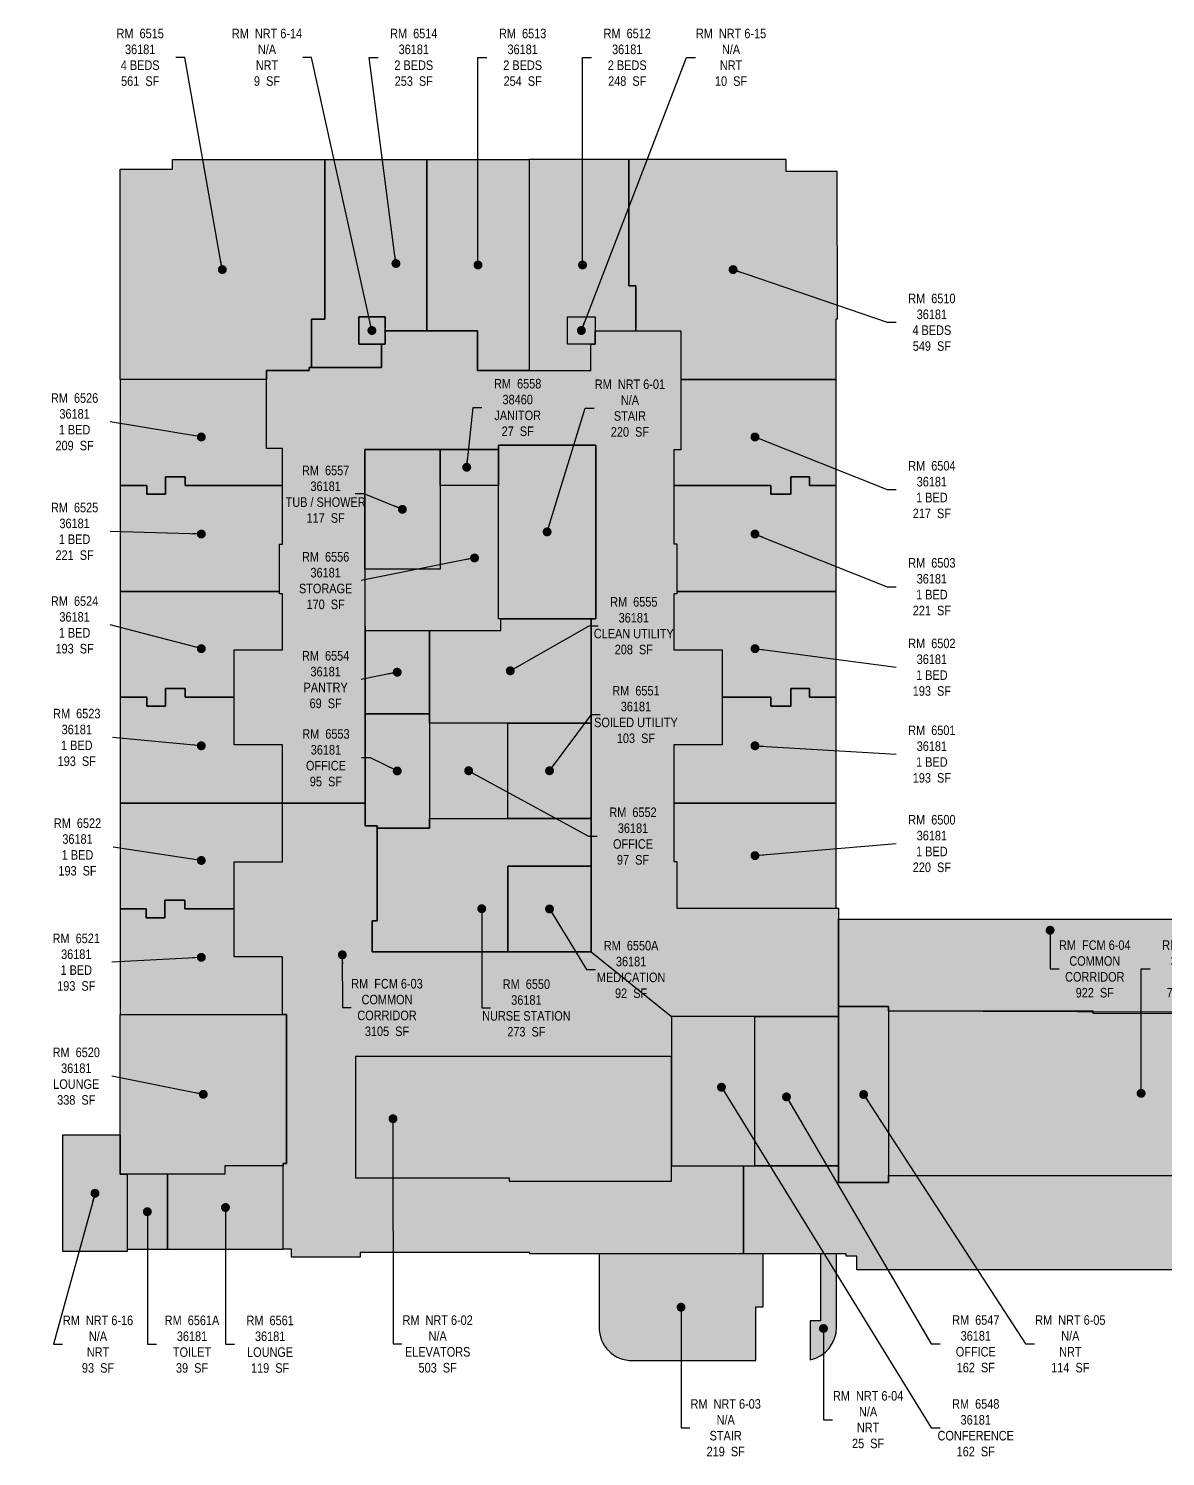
# Model space of a CAD drawing. Header units: inches. Extents: x 2581 to 7839, y 1550 to 4851.
# Drawn here: x 2581 to 4134, y 2707 to 4657 of the extents above; entities that cross this region are included whole.
import ezdxf

# ---------------------------------------------------------------- set-up
doc = ezdxf.new("R2010")
doc.units = ezdxf.units.IN
doc.header["$MEASUREMENT"] = 0
for name, color, linetype in [('0-LABEL', 3, 'Continuous'), ('1-NRT', 200, 'Continuous'), ('1-NRT-PTN', 253, 'Continuous'), ('3-FCM', 190, 'Continuous'), ('3-FCM-PTN', 9, 'Continuous'), ('4-OCC', 6, 'Continuous'), ('4-OCC-PTN', 95, 'Continuous')]:
    doc.layers.add(name, color=color, linetype=linetype)
doc.styles.add('ArialN', font='ARIALN.TTF')
doc.dimstyles.new('AB-195', dxfattribs={"dimscale": 195, "dimtxt": 0.070312, "dimasz": 0.0625, "dimexe": 0.0625, "dimexo": 0.125, "dimgap": 0.25, "dimtad": 0, "dimdec": 4, "dimrnd": 0.0625, "dimzin": 0, "dimdsep": 46, "dimlunit": 4, "dimtxsty": 'ArialN', "dimblk": 'ARCHTICK', "dimcen": 0.0625, "dimclrd": 256, "dimclre": 256, "dimclrt": 256, "dimadec": 0, "dimazin": 0, "dimtfac": 1, "dimtdec": 4, "dimtofl": 0, "dimtmove": 2, "dimatfit": 3, "dimldrblk": 'DOT', "dimfxl": 0, "dimfrac": 2, "dimtolj": 1, "dimtzin": 0, "dimlwd": -1, "dimlwe": -1, "dimarcsym": 0})

# ---------------------------------------------------------------- blocks, each defined once
blk = doc.blocks.new('_ArchTick')
at = {"const_width": 0.15}
blk.add_lwpolyline([(-0.5, -0.5), (0.5, 0.5)], dxfattribs=at)
blk = doc.blocks.new('_Dot')
at = {"lineweight": -2}
blk.add_line((-0.5, 0), (-1, 0), dxfattribs=at)
at = {"const_width": 0.5}
blk.add_lwpolyline([(-0.25, 0, 1), (0.25, 0, 1)], format="xyb", close=True, dxfattribs=at)

msp = doc.modelspace()

# ---------------------------------------------------------------- hatches: boundary and pattern name
at = {"layer": '1-NRT-PTN'}
for points in [[(3031.9, 4263.2), (3067.8, 4263.2), (3067.8, 4226.2), (3031.9, 4226.2)], [(3316.9, 4263.2), (3354.9, 4263.2), (3354.9, 4226.2), (3316.9, 4226.2)], [(3355.8, 4026.5), (3355.8, 3851), (3222.5, 3851), (3222.5, 4088.2), (3355.8, 4088.2)], [(3687.3, 3321.2), (3755.5, 3321.2), (3755.5, 3080.7), (3687.3, 3080.7)], [(3458.8, 3253), (3027.5, 3253), (3027.5, 3087.2), (3237.3, 3087.2), (3237.3, 3082.8), (3458.8, 3082.8)], [(2627.8, 3145.7), (2705.8, 3145.7), (2705.8, 3092.1), (2715.5, 3092.1), (2715.5, 2986.5), (2627.8, 2986.5)]]:
    msp.add_hatch(color=256, dxfattribs=at).paths.add_polyline_path(points)
h = msp.add_hatch(color=256, dxfattribs=at)
edge = h.paths.add_edge_path()
edge.add_line((3405.5, 2837.5), (3574, 2837.5))
edge.add_line((3574, 2837.5), (3574, 2911))
edge.add_line((3574, 2911), (3584, 2911))
edge.add_line((3584, 2911), (3584, 2983.2))
edge.add_line((3584, 2983.2), (3360, 2983.2))
edge.add_line((3360, 2983.2), (3360, 2976.7))
edge.add_line((3360, 2976.7), (3360, 2913))
edge.add_line((3360, 2913), (3360, 2883))
edge.add_arc((3405.5, 2883), 45.5, 179.9999, 270)
h = msp.add_hatch(color=256, dxfattribs=at)
edge = h.paths.add_edge_path()
edge.add_line((3684.5, 2883), (3684.5, 2983.2))
edge.add_line((3684.5, 2983.2), (3662.5, 2983.2))
edge.add_line((3662.5, 2983.2), (3662.5, 2892))
edge.add_line((3662.5, 2892), (3648.5, 2892))
edge.add_line((3648.5, 2892), (3648.5, 2838.5))
edge.add_arc((3639, 2883), 45.5, 282.0515, 360)
at = {"layer": '3-FCM-PTN'}
for points in [[(2927.8, 4083.4), (2906, 4083.4), (2906, 4190.2), (2964, 4190.2), (2964, 4194.2), (3062.9, 4194.2), (3062.9, 4226.2), (3067.8, 4226.2), (3067.8, 4244.2), (3193.8, 4244.2), (3193.8, 4190.2), (3348.9, 4190.2), (3348.9, 4226.2), (3354.9, 4226.2), (3354.9, 4244.2), (3471.8, 4244.2), (3471.8, 4081.7), (3462, 4081.7), (3462, 3953.4), (3466.3, 3953.4), (3466.3, 3885.1), (3462, 3885.1), (3462, 3808.7), (3528, 3808.7), (3528, 3678.7), (3462, 3678.7), (3462, 3519.5), (3466.3, 3519.5), (3466.3, 3455.5), (3687, 3455.5), (3687, 3307.5), (3458.8, 3307.5), (3458.8, 3253), (3027.5, 3253), (3027.5, 3087.2), (3237.3, 3087.2), (3237.3, 3082.8), (3458.8, 3082.8), (3458.8, 3103.5), (3557.2, 3103.5), (3557.2, 2983.2), (3265.3, 2983.2), (3265.3, 2985.3), (3033.8, 2985.3), (3033.8, 2979), (2939.8, 2979), (2939.8, 2989.7), (2928.8, 2989.7), (2928.8, 3106.7), (2933.3, 3106.7), (2933.3, 3310.2), (2927.8, 3310.2), (2927.8, 3389.3), (2861.8, 3389.3), (2861.8, 3519), (2927.8, 3519), (2927.8, 3599.1), (3040.5, 3599.1), (3040.5, 3568.2), (3056.8, 3568.2), (3056.8, 3438.2), (3050.3, 3438.2), (3050.3, 3396), (3349.3, 3396), (3349.3, 3578), (3349.3, 3851), (3355.8, 3851), (3355.8, 4088.2), (3222.5, 4088.2), (3222.5, 4082.2), (3040, 4082.2), (3040.5, 3599.1), (2927.8, 3599.1), (2927.8, 3678.7), (2861.8, 3678.7), (2861.8, 3808.7), (2927.8, 3808.7), (2927.8, 3885.1), (2923.5, 3885.1), (2923.5, 3952.9), (2927.8, 3952.9)], [(4737, 3314.7), (4659, 3314.7), (4659, 3311.5), (3755.5, 3314.7), (3755.5, 3321.2), (3687.3, 3321.2), (3687, 3440.5), (4601.5, 3440.5), (4601.5, 3438.2), (4737, 3438.2)], [(4737, 3087.2), (4737, 2963.7), (4605.5, 2963.7), (4605.5, 2961.5), (4601.5, 2961.5), (3712, 2961.5), (3712, 2980), (3697.5, 2980), (3697.5, 2983.2), (3557.2, 2983.2), (3557.2, 3103.5), (3687.3, 3103.5), (3687.3, 3080.7), (3755.5, 3080.7), (3755.5, 3090.5), (4659, 3090.5), (4659, 3087.2)]]:
    msp.add_hatch(color=256, dxfattribs=at).paths.add_polyline_path(points)
at = {"layer": '4-OCC-PTN'}
for color, points in [(30, [(2985.3, 4478.2), (2985.3, 4260.2), (2967.3, 4260.2), (2967.3, 4194.2), (2964, 4194.2), (2964, 4190.2), (2906, 4190.2), (2906, 4177.6), (2827.6, 4177.6), (2705.8, 4177.6), (2705.8, 4257.2), (2705.8, 4465.2), (2777.3, 4465.2), (2777.3, 4478.2)]), (30, [(3124.8, 4478.2), (3124.8, 4244.2), (3067.8, 4244.2), (3067.8, 4263.2), (3031.9, 4263.2), (3031.9, 4226.2), (3062.9, 4226.2), (3062.9, 4194.2), (2967.3, 4194.2), (2967.3, 4260.2), (2985.3, 4260.2), (2985.3, 4478.2)]), (30, [(3264.6, 4478.2), (3264.6, 4257.2), (3264.6, 4190.2), (3193.8, 4190.2), (3193.8, 4244.2), (3124.8, 4244.2), (3124.8, 4478.2)]), (30, [(3410.5, 4305.7), (3400.5, 4305.7), (3400.5, 4478.2), (3264.6, 4478.2), (3264.6, 4190.2), (3348.9, 4190.2), (3348.9, 4226.2), (3316.9, 4226.2), (3316.9, 4263.2), (3354.9, 4263.2), (3354.9, 4244.2), (3410.5, 4244.2)]), (30, [(3400.5, 4305.7), (3410.5, 4305.7), (3410.5, 4244.2), (3471.8, 4244.2), (3471.8, 4177.6), (3684, 4177.6), (3684, 4260.5), (3685.6, 4260.5), (3685.4, 4462), (3615.8, 4462), (3615.8, 4478.2), (3400.5, 4478.2)]), (30, [(2906, 4177.6), (2705.8, 4177.6), (2705.8, 4033), (2742.3, 4033), (2742.3, 4021), (2767.7, 4021), (2767.7, 4045), (2794.9, 4045), (2794.9, 4033), (2927.8, 4033), (2927.8, 4083.4), (2906, 4083.4)]), (30, [(3462, 4033), (3594.8, 4033), (3594.8, 4021), (3622.1, 4021), (3622.1, 4045), (3647.4, 4045), (3647.4, 4033), (3684, 4033), (3684, 4177.6), (3471.8, 4177.6), (3471.8, 4081.7), (3462, 4081.7)]), (30, [(3142.9, 3918.6), (3040, 3918.6), (3040, 4082.2), (3142.9, 4082.2)]), (201, [(3142.9, 4033.2), (3142.9, 4082.2), (3222.5, 4082.2), (3222.5, 4033.2)]), (30, [(2927.8, 4033), (2794.9, 4033), (2794.9, 4045), (2767.7, 4045), (2767.7, 4021), (2742.3, 4021), (2742.3, 4033), (2705.8, 4033), (2705.8, 3888.4), (2923.5, 3888.4), (2923.5, 3952.9), (2927.8, 3952.9)]), (30, [(3471.1, 3888.4), (3684, 3888.4), (3684, 4033), (3647.4, 4033), (3647.4, 4045), (3622.1, 4045), (3622.1, 4021), (3594.8, 4021), (3594.8, 4033), (3462, 4033), (3462, 3953.4), (3466.3, 3953.4), (3466.3, 3888.4)]), (30, [(3040, 3918.6), (3040, 3834.7), (3225.8, 3834.7), (3225.8, 3851), (3222.5, 3851), (3222.5, 4033.2), (3142.9, 4033.2), (3142.9, 3918.6)]), (30, [(2923.5, 3885.1), (2923.5, 3888.4), (2705.8, 3888.4), (2705.8, 3743.7), (2742.3, 3743.7), (2742.3, 3731.7), (2767.7, 3731.7), (2767.7, 3755.7), (2794.9, 3755.7), (2794.9, 3743.7), (2861.8, 3743.7), (2861.8, 3808.7), (2927.8, 3808.7), (2927.8, 3885.1)]), (30, [(3462, 3808.7), (3528, 3808.7), (3528, 3743.7), (3594.8, 3743.7), (3594.8, 3731.7), (3622.1, 3731.7), (3622.1, 3755.7), (3647.4, 3755.7), (3647.4, 3743.7), (3684, 3743.7), (3684, 3888.4), (3466.3, 3888.4), (3466.3, 3885.1), (3462, 3885.1)]), (30, [(3128.3, 3708.5), (3128.3, 3834.7), (3225.8, 3834.7), (3225.8, 3851), (3349.3, 3851), (3349.3, 3708.5)]), (30, [(3125, 3721), (3040.5, 3721), (3040.5, 3834.7), (3128.3, 3834.7), (3128.3, 3721)]), (30, [(2861.8, 3743.7), (2794.9, 3743.7), (2794.9, 3755.7), (2767.7, 3755.7), (2767.7, 3731.7), (2742.3, 3731.7), (2742.3, 3743.7), (2705.8, 3743.7), (2705.8, 3599.1), (2927.8, 3599.1), (2927.8, 3678.7), (2861.8, 3678.7)]), (30, [(3471.1, 3599.1), (3684, 3599.1), (3684, 3743.7), (3647.4, 3743.7), (3647.4, 3755.7), (3622.1, 3755.7), (3622.1, 3731.7), (3594.8, 3731.7), (3594.8, 3743.7), (3528, 3743.7), (3528, 3678.7), (3462, 3678.7), (3462, 3599.1)]), (30, [(3128.3, 3565), (3056.8, 3565), (3056.8, 3568.2), (3040.5, 3568.2), (3040.5, 3721), (3128.3, 3721)]), (30, [(3128.3, 3578), (3235.5, 3578), (3235.5, 3708.5), (3128.3, 3708.5)]), (30, [(3235.5, 3708.5), (3349.3, 3708.5), (3349.3, 3578), (3235.5, 3578)]), (30, [(2927.8, 3599.1), (2705.8, 3599.1), (2705.8, 3454.5), (2741.5, 3454.5), (2741.5, 3442.5), (2766.9, 3442.5), (2766.9, 3466.5), (2794.1, 3466.5), (2794.1, 3454.5), (2861.8, 3454.5), (2861.8, 3519), (2927.8, 3519)]), (30, [(3462, 3599.1), (3462, 3519.5), (3466.3, 3519.5), (3466.3, 3455.5), (3648.3, 3455.5), (3666.3, 3455.5), (3684, 3455.5), (3684, 3599.1)]), (30, [(3050.3, 3438.2), (3056.8, 3438.2), (3056.8, 3565), (3128.3, 3565), (3128.3, 3578), (3248.5, 3578), (3251.8, 3578), (3272.1, 3578), (3349.3, 3578), (3349.3, 3561.7), (3349.3, 3513), (3235.5, 3513), (3235.5, 3509.7), (3235.5, 3396), (3232.3, 3396), (3050.3, 3396)]), (30, [(3235.5, 3396), (3235.5, 3513), (3349.3, 3513), (3349.3, 3396)]), (30, [(2861.8, 3454.5), (2794.1, 3454.5), (2794.1, 3466.5), (2766.9, 3466.5), (2766.9, 3442.5), (2741.5, 3442.5), (2741.5, 3454.5), (2705.8, 3454.5), (2705.8, 3310.2), (2927.8, 3310.2), (2927.8, 3389.3), (2861.8, 3389.3)]), (30, [(2848.8, 3103.5), (2848.8, 3092.1), (2705.8, 3092.1), (2705.8, 3310.2), (2933.3, 3310.2), (2933.3, 3106.7), (2928.8, 3106.7), (2928.8, 3103.5)]), (30, [(3458.8, 3103.5), (3573, 3103.5), (3573, 3307.5), (3458.8, 3307.5)]), (30, [(3573, 3307.5), (3687.3, 3307.5), (3687.3, 3103.5), (3573, 3103.5)]), (246, [(3755.5, 3314.7), (3755.5, 3090.5), (4243, 3090.5), (4243, 3311.5), (4035, 3311.5), (4035, 3314.7)]), (30, [(2848.8, 3103.5), (2848.8, 3092.1), (2770.8, 3092.1), (2770.8, 2989.7), (2928.8, 2989.7), (2928.8, 3103.5)]), (30, [(2715.5, 2989.7), (2770.8, 2989.7), (2770.8, 3092.1), (2715.5, 3092.1)])]:
    msp.add_hatch(color=color, dxfattribs=at).paths.add_polyline_path(points)

# ---------------------------------------------------------------- linework, layer by layer
at = {"layer": '1-NRT'}
for points in [[(3031.9, 4263.2), (3067.8, 4263.2), (3067.8, 4226.2), (3031.9, 4226.2)], [(3316.9, 4263.2), (3354.9, 4263.2), (3354.9, 4226.2), (3316.9, 4226.2)], [(3687.3, 3321.2), (3755.5, 3321.2), (3755.5, 3080.7), (3687.3, 3080.7)], [(3458.8, 3253), (3027.5, 3253), (3027.5, 3087.2), (3237.3, 3087.2), (3237.3, 3082.8), (3458.8, 3082.8)], [(2627.8, 3145.7), (2705.8, 3145.7), (2705.8, 3092.1), (2715.5, 3092.1), (2715.5, 2986.5), (2627.8, 2986.5)]]:
    msp.add_lwpolyline(points, close=True, dxfattribs=at)
msp.add_lwpolyline([(3355.8, 4026.5), (3355.8, 3851), (3222.5, 3851), (3222.5, 4088.2), (3355.8, 4088.2), (3355.8, 4026.5)], dxfattribs=at)
for points in [[(3405.5, 2837.5), (3574, 2837.5), (3574, 2911), (3584, 2911), (3584, 2983.2), (3360, 2983.2), (3360, 2976.7), (3360, 2976.7), (3360, 2913), (3360, 2913), (3360, 2883, 0.414214)], [(3684.5, 2883), (3684.5, 2983.2), (3662.5, 2983.2), (3662.5, 2892), (3648.5, 2892), (3648.5, 2838.5, 0.353866)]]:
    msp.add_lwpolyline(points, format="xyb", close=True, dxfattribs=at)
at = {"layer": '3-FCM'}
for points in [[(2927.8, 4083.4), (2906, 4083.4), (2906, 4190.2), (2964, 4190.2), (2964, 4194.2), (3062.9, 4194.2), (3062.9, 4226.2), (3067.8, 4226.2), (3067.8, 4244.2), (3193.8, 4244.2), (3193.8, 4190.2), (3348.9, 4190.2), (3348.9, 4226.2), (3354.9, 4226.2), (3354.9, 4244.2), (3471.8, 4244.2), (3471.8, 4081.7), (3462, 4081.7), (3462, 3953.4), (3466.3, 3953.4), (3466.3, 3885.1), (3462, 3885.1), (3462, 3808.7), (3528, 3808.7), (3528, 3678.7), (3462, 3678.7), (3462, 3519.5), (3466.3, 3519.5), (3466.3, 3455.5), (3687, 3455.5), (3687, 3307.5), (3458.8, 3307.5), (3458.8, 3253), (3027.5, 3253), (3027.5, 3087.2), (3237.3, 3087.2), (3237.3, 3082.8), (3458.8, 3082.8), (3458.8, 3103.5), (3557.2, 3103.5), (3557.2, 2983.2), (3265.3, 2983.2), (3265.3, 2985.3), (3033.8, 2985.3), (3033.8, 2979), (2939.8, 2979), (2939.8, 2989.7), (2928.8, 2989.7), (2928.8, 3106.7), (2933.3, 3106.7), (2933.3, 3310.2), (2927.8, 3310.2), (2927.8, 3389.3), (2861.8, 3389.3), (2861.8, 3519), (2927.8, 3519), (2927.8, 3599.1), (3040.5, 3599.1), (3040.5, 3568.2), (3056.8, 3568.2), (3056.8, 3438.2), (3050.3, 3438.2), (3050.3, 3396), (3349.3, 3396), (3349.3, 3578), (3349.3, 3851), (3355.8, 3851), (3355.8, 4088.2), (3222.5, 4088.2), (3222.5, 4082.2), (3040, 4082.2), (3040.5, 3599.1), (2927.8, 3599.1), (2927.8, 3678.7), (2861.8, 3678.7), (2861.8, 3808.7), (2927.8, 3808.7), (2927.8, 3885.1), (2923.5, 3885.1), (2923.5, 3952.9), (2927.8, 3952.9), (2927.8, 4083.4)], [(4737, 3314.7), (4659, 3314.7), (4659, 3311.5), (3755.5, 3314.7), (3755.5, 3321.2), (3687.3, 3321.2), (3687, 3440.5), (4601.5, 3440.5), (4601.5, 3438.2), (4737, 3438.2)], [(4737, 3087.2), (4737, 2963.7), (4605.5, 2963.7), (4605.5, 2961.5), (4601.5, 2961.5), (3712, 2961.5), (3712, 2980), (3697.5, 2980), (3697.5, 2983.2), (3557.2, 2983.2), (3557.2, 3103.5), (3687.3, 3103.5), (3687.3, 3080.7), (3755.5, 3080.7), (3755.5, 3090.5), (4659, 3090.5), (4659, 3087.2)]]:
    msp.add_lwpolyline(points, close=True, dxfattribs=at)
at = {"layer": '3-FCM-PTN'}
msp.add_line((3349.3, 3396), (3458.8, 3307.5), dxfattribs=at)
at = {"layer": '4-OCC'}
for points in [[(2985.3, 4478.2), (2985.3, 4260.2), (2967.3, 4260.2), (2967.3, 4194.2), (2964, 4194.2), (2964, 4190.2), (2906, 4190.2), (2906, 4177.6), (2827.6, 4177.6), (2705.8, 4177.6), (2705.8, 4257.2), (2705.8, 4465.2), (2777.3, 4465.2), (2777.3, 4478.2), (2985.3, 4478.2)], [(3050.3, 3438.2), (3056.8, 3438.2), (3056.8, 3565), (3128.3, 3565), (3128.3, 3578), (3248.5, 3578), (3251.8, 3578), (3272.1, 3578), (3349.3, 3578), (3349.3, 3561.7), (3349.3, 3513), (3235.5, 3513), (3235.5, 3509.7), (3235.5, 3396), (3232.3, 3396), (3050.3, 3396), (3050.3, 3438.2)], [(2861.8, 3454.5), (2794.1, 3454.5), (2794.1, 3466.5), (2766.9, 3466.5), (2766.9, 3466.5), (2766.9, 3442.5), (2766.9, 3442.5), (2766.9, 3442.5), (2766.9, 3442.5), (2741.5, 3442.5), (2741.5, 3454.5), (2705.8, 3454.5), (2705.8, 3310.2), (2705.8, 3310.2), (2705.8, 3310.2), (2927.8, 3310.2), (2927.8, 3389.3), (2861.8, 3389.3), (2861.8, 3454.5)]]:
    msp.add_lwpolyline(points, dxfattribs=at)
for points in [[(3124.8, 4478.2), (3124.8, 4244.2), (3067.8, 4244.2), (3067.8, 4244.2), (3067.8, 4263.2), (3031.9, 4263.2), (3031.9, 4226.2), (3062.9, 4226.2), (3062.9, 4194.2), (2967.3, 4194.2), (2967.3, 4260.2), (2985.3, 4260.2), (2985.3, 4478.2), (2985.3, 4478.2), (2985.3, 4478.2), (2985.3, 4478.2), (2985.3, 4478.2)], [(3264.6, 4478.2), (3264.6, 4257.2), (3264.6, 4257.2), (3264.6, 4190.2), (3193.8, 4190.2), (3193.8, 4244.2), (3124.8, 4244.2), (3124.8, 4478.2)], [(3410.5, 4305.7), (3400.5, 4305.7), (3400.5, 4305.7), (3400.5, 4305.7), (3400.5, 4305.7), (3400.5, 4478.2), (3264.6, 4478.2), (3264.6, 4190.2), (3348.9, 4190.2), (3348.9, 4226.2), (3316.9, 4226.2), (3316.9, 4263.2), (3354.9, 4263.2), (3354.9, 4244.2), (3354.9, 4244.2), (3354.9, 4244.2), (3410.5, 4244.2)], [(3400.5, 4305.7), (3410.5, 4305.7), (3410.5, 4244.2), (3471.8, 4244.2), (3471.8, 4177.6), (3471.8, 4177.6), (3684, 4177.6), (3684, 4260.5), (3685.6, 4260.5), (3685.4, 4462), (3615.8, 4462), (3615.8, 4478.2), (3400.5, 4478.2)], [(2906, 4177.6), (2705.8, 4177.6), (2705.8, 4033), (2742.3, 4033), (2742.3, 4021), (2767.7, 4021), (2767.7, 4045), (2794.9, 4045), (2794.9, 4033), (2927.8, 4033), (2927.8, 4083.4), (2906, 4083.4), (2906, 4177.6)], [(3462, 4033), (3594.8, 4033), (3594.8, 4033), (3594.8, 4021), (3622.1, 4021), (3622.1, 4045), (3647.4, 4045), (3647.4, 4033), (3684, 4033), (3684, 4177.6), (3471.8, 4177.6), (3471.8, 4081.7), (3462, 4081.7)], [(3142.9, 3918.6), (3040, 3918.6), (3040, 4082.2), (3142.9, 4082.2)], [(3142.9, 4033.2), (3142.9, 4082.2), (3222.5, 4082.2), (3222.5, 4033.2), (3142.9, 4033.2)], [(2927.8, 4033), (2794.9, 4033), (2794.9, 4033), (2794.9, 4045), (2767.7, 4045), (2767.7, 4021), (2742.3, 4021), (2742.3, 4033), (2705.8, 4033), (2705.8, 3888.4), (2923.5, 3888.4), (2923.5, 3952.9), (2927.8, 3952.9)], [(3471.1, 3888.4), (3684, 3888.4), (3684, 4033), (3647.4, 4033), (3647.4, 4045), (3622.1, 4045), (3622.1, 4021), (3594.8, 4021), (3594.8, 4033), (3462, 4033), (3462, 3953.4), (3466.3, 3953.4), (3466.3, 3888.4)], [(3040, 3918.6), (3040, 3834.7), (3225.8, 3834.7), (3225.8, 3851), (3222.5, 3851), (3222.5, 4033.2), (3142.9, 4033.2), (3142.9, 3918.6)], [(2923.5, 3885.1), (2923.5, 3888.4), (2705.8, 3888.4), (2705.8, 3743.7), (2742.3, 3743.7), (2742.3, 3731.7), (2767.7, 3731.7), (2767.7, 3755.7), (2794.9, 3755.7), (2794.9, 3743.7), (2861.8, 3743.7), (2861.8, 3808.7), (2927.8, 3808.7), (2927.8, 3885.1)], [(3462, 3808.7), (3528, 3808.7), (3528, 3743.7), (3594.8, 3743.7), (3594.8, 3731.7), (3622.1, 3731.7), (3622.1, 3755.7), (3647.4, 3755.7), (3647.4, 3743.7), (3684, 3743.7), (3684, 3888.4), (3466.3, 3888.4), (3466.3, 3885.1), (3462, 3885.1)], [(3128.3, 3708.5), (3128.3, 3834.7), (3128.3, 3834.7), (3128.3, 3834.7), (3225.8, 3834.7), (3225.8, 3851), (3349.3, 3851), (3349.3, 3708.5)], [(3125, 3721), (3040.5, 3721), (3040.5, 3834.7), (3128.3, 3834.7), (3128.3, 3721)], [(2861.8, 3743.7), (2794.9, 3743.7), (2794.9, 3743.7), (2794.9, 3755.7), (2767.7, 3755.7), (2767.7, 3731.7), (2742.3, 3731.7), (2742.3, 3743.7), (2705.8, 3743.7), (2705.8, 3599.1), (2927.8, 3599.1), (2927.8, 3678.7), (2861.8, 3678.7)], [(3471.1, 3599.1), (3684, 3599.1), (3684, 3743.7), (3647.4, 3743.7), (3647.4, 3755.7), (3622.1, 3755.7), (3622.1, 3731.7), (3594.8, 3731.7), (3594.8, 3743.7), (3528, 3743.7), (3528, 3678.7), (3462, 3678.7), (3462, 3599.1)], [(3128.3, 3565), (3056.8, 3565), (3056.8, 3568.2), (3040.5, 3568.2), (3040.5, 3568.2), (3040.5, 3721), (3128.3, 3721)], [(3128.3, 3578), (3235.5, 3578), (3235.5, 3708.5), (3235.5, 3708.5), (3235.5, 3708.5), (3128.3, 3708.5), (3128.3, 3708.5), (3128.3, 3708.5), (3128.3, 3578), (3128.3, 3578), (3128.3, 3578)], [(3235.5, 3708.5), (3349.3, 3708.5), (3349.3, 3578), (3235.5, 3578), (3235.5, 3578), (3235.5, 3578), (3235.5, 3708.5)], [(2927.8, 3599.1), (2705.8, 3599.1), (2705.8, 3454.5), (2741.5, 3454.5), (2741.5, 3442.5), (2766.9, 3442.5), (2766.9, 3466.5), (2794.1, 3466.5), (2794.1, 3454.5), (2794.1, 3454.5), (2794.1, 3454.5), (2861.8, 3454.5), (2861.8, 3519), (2927.8, 3519), (2927.8, 3599.1)], [(3462, 3599.1), (3462, 3519.5), (3466.3, 3519.5), (3466.3, 3455.5), (3648.3, 3455.5), (3648.3, 3455.5), (3648.3, 3455.5), (3648.3, 3455.5), (3648.3, 3455.5), (3666.3, 3455.5), (3684, 3455.5), (3684, 3599.1)], [(3235.5, 3396), (3235.5, 3396), (3235.5, 3396), (3235.5, 3513), (3349.3, 3513), (3349.3, 3396)], [(2848.8, 3103.5), (2848.8, 3092.1), (2705.8, 3092.1), (2705.8, 3310.2), (2933.3, 3310.2), (2933.3, 3106.7), (2928.8, 3106.7), (2928.8, 3103.5)], [(3458.8, 3103.5), (3573, 3103.5), (3573, 3307.5), (3458.8, 3307.5), (3458.8, 3307.5), (3458.8, 3307.5), (3458.8, 3103.5)], [(3573, 3307.5), (3687.3, 3307.5), (3687.3, 3103.5), (3573, 3103.5)], [(3755.5, 3314.7), (3755.5, 3090.5), (4243, 3090.5), (4243, 3311.5), (4035, 3311.5), (4035, 3314.7)], [(2848.8, 3103.5), (2848.8, 3092.1), (2770.8, 3092.1), (2770.8, 2989.7), (2928.8, 2989.7), (2928.8, 3103.5)], [(2715.5, 2989.7), (2770.8, 2989.7), (2770.8, 3092.1), (2715.5, 3092.1)]]:
    msp.add_lwpolyline(points, close=True, dxfattribs=at)

# ---------------------------------------------------------------- texts
at = {"layer": '0-LABEL', "char_height": 13, "attachment_point": 5, "style": 'ArialN'}
for s, insert in [('RM  6515\\P36181\\P4 BEDS\\P561  SF', (2733.3, 4617.9)), ('RM  NRT 6-14\\PN/A\\PNRT\\P9  SF', (2906.5, 4617.9)), ('RM  6514\\P36181\\P2 BEDS\\P253  SF', (3107, 4617.9)), ('RM  6513\\P36181\\P2 BEDS\\P254  SF', (3255.7, 4617.9)), ('RM  6512\\P36181\\P2 BEDS\\P248  SF', (3398.5, 4617.9)), ('RM  NRT 6-15\\PN/A\\PNRT\\P10  SF', (3540.3, 4617.9)), ('RM  6510\\P36181\\P4 BEDS\\P549  SF', (3814.6, 4255.9)), ('RM  6558\\P38460\\PJANITOR\\P27  SF', (3248.9, 4139.5)), ('RM  NRT 6-01\\PN/A\\PSTAIR\\P220  SF', (3402.2, 4138.7)), ('RM  6526\\P36181\\P1 BED\\P209  SF', (2643.7, 4119.9)), ('RM  6557\\P36181\\PTUB / SHOWER\\P117  SF', (2986.6, 4021)), ('RM  6504\\P36181\\P1 BED\\P217  SF', (3814.6, 4027.3)), ('RM  6525\\P36181\\P1 BED\\P221  SF', (2643.7, 3970.3)), ('RM  6556\\P36181\\PSTORAGE\\P170  SF', (2986.6, 3903)), ('RM  6503\\P36181\\P1 BED\\P221  SF', (3814.6, 3894.7)), ('RM  6524\\P36181\\P1 BED\\P193  SF', (2643.7, 3842.5)), ('RM  6555\\P36181\\PCLEAN UTILITY\\P208  SF', (3407.5, 3841.4)), ('RM  6502\\P36181\\P1 BED\\P193  SF', (3814.6, 3784.7)), ('RM  6554\\P36181\\PPANTRY\\P69  SF', (2986.6, 3767.8)), ('RM  6551\\P36181\\PSOILED UTILITY\\P103  SF', (3410.4, 3720.1)), ('RM  6523\\P36181\\P1 BED\\P193  SF', (2646.7, 3688.8)), ('RM  6553\\P36181\\POFFICE\\P95  SF', (2987, 3661)), ('RM  6501\\P36181\\P1 BED\\P193  SF', (3814.6, 3666)), ('RM  6552\\P36181\\POFFICE\\P97  SF', (3406.4, 3554)), ('RM  6522\\P36181\\P1 BED\\P193  SF', (2647.7, 3539.1)), ('RM  6500\\P36181\\P1 BED\\P220  SF', (3814.6, 3543.8)), ('RM  6521\\P36181\\P1 BED\\P193  SF', (2646, 3381.7)), ('RM  6550A\\P36181\\PMEDICATION\\P92  SF', (3403.8, 3371.8)), ('RM  FCM 6-04\\PCOMMON\\PCORRIDOR\\P922  SF', (4037.1, 3372.5)), ('RM  6040\\P37777\\PGYM\\P754  SF', (4161.4, 3372.5)), ('RM  FCM 6-03\\PCOMMON\\PCORRIDOR\\P3105  SF', (3070.4, 3319.8)), ('RM  6550\\P36181\\PNURSE STATION\\P273  SF', (3260.8, 3319.2)), ('RM  6520\\P36181\\PLOUNGE\\P338  SF', (2646, 3226)), ('RM  NRT 6-16\\PN/A\\PNRT\\P93  SF', (2675.7, 2859.9)), ('RM  6561A\\P36181\\PTOILET\\P39  SF', (2804.1, 2859.9)), ('RM  6561\\P36181\\PLOUNGE\\P119  SF', (2910.8, 2859.8)), ('RM  NRT 6-02\\PN/A\\PELEVATORS\\P503  SF', (3139.6, 2860.2)), ('RM  6547\\P36181\\POFFICE\\P162  SF', (3874.6, 2860.4)), ('RM  NRT 6-05\\PN/A\\PNRT\\P114  SF', (4003.7, 2860.3)), ('RM  NRT 6-04\\PN/A\\PNRT\\P25  SF', (3727.5, 2756.8)), ('RM  NRT 6-03\\PN/A\\PSTAIR\\P219  SF', (3533, 2745.7)), ('RM  6548\\P36181\\PCONFERENCE\\P162  SF', (3874.5, 2745.7))]:
    msp.add_mtext(s, dxfattribs=dict(at, insert=insert))

# ---------------------------------------------------------------- leaders
at = {"layer": '0-LABEL', "annotation_type": 0, "has_hookline": 1}
for points, hookline_direction, text_width in [([(2845.5, 4327.9), (2794.3, 4617.9), (2782.1, 4617.9)], 1, 62.8), ([(3049.8, 4244.7), (2967.4, 4617.9), (2955.3, 4617.9)], 1, 94.1), ([(3082.6, 4336.2), (3046.1, 4617.9), (3058.3, 4617.9)], 0, 62.7), ([(3194.7, 4334.2), (3194.7, 4617.9), (3206.9, 4617.9)], 0, 62.7), ([(3335.9, 4244.7), (3479.4, 4617.9), (3491.6, 4617.9)], 0, 94.2), ([(3337.5, 4334.2), (3337.6, 4617.9), (3349.8, 4617.9)], 0, 62.6), ([(3543.1, 4327.9), (3753.6, 4255.9), (3765.8, 4255.9)], 0, 62.7), ([(3179.3, 4057.9), (3187.9, 4139.5), (3200.1, 4139.5)], 0, 63.1), ([(3289.1, 3969.6), (3341.3, 4138.7), (3353.5, 4138.7)], 0, 92.1), ([(2816.8, 4099.3), (2692.4, 4119.9)], 1, 62.7), ([(3573, 4099.3), (3753.6, 4027.3), (3765.8, 4027.3)], 0, 62.7), ([(3091.4, 4000.4), (3039.3, 4021.7), (3027.1, 4021.7)], 1, 108.6), ([(2816.8, 3966.7), (2692.4, 3970.3)], 1, 62.8), ([(3573, 3966.7), (3753.6, 3894.7), (3765.8, 3894.7)], 0, 62.7), ([(3190, 3934), (3035.3, 3903)], 1, 71.3), ([(2816.8, 3810.1), (2692.4, 3842.5)], 1, 62.7), ([(3238.8, 3779.8), (3346.6, 3841.4), (3358.8, 3841.4)], 0, 108.4), ([(3573, 3810.1), (3765.8, 3784.7)], 0, 62.6), ([(3084.4, 3777.9), (3035.3, 3767.8)], 1, 62.7), ([(3292.4, 3643.3), (3349.5, 3720.1), (3361.7, 3720.1)], 0, 113.4), ([(2816.8, 3677.4), (2695.5, 3688.8)], 1, 62.7), ([(3573, 3677.4), (3765.8, 3666)], 0, 60.7), ([(3084.4, 3643), (3047.9, 3661), (3035.7, 3661)], 1, 62.7), ([(3181.9, 3643.3), (3345.5, 3554), (3357.6, 3554)], 0, 62.6), ([(2816.8, 3520.8), (2696.5, 3539.1)], 1, 62.6), ([(3573, 3527.3), (3765.8, 3543.8)], 0, 62.7), ([(3199.8, 3454.8), (3199.8, 3319.2), (3212, 3319.2)], 0, 118.4), ([(3292.4, 3454.5), (3342.8, 3371.8), (3355, 3371.8)], 0, 91.1), ([(3976.1, 3425.4), (3976.1, 3372.5), (3988.3, 3372.5)], 0, 95.8), ([(2816.8, 3388.4), (2694.7, 3381.7)], 1, 60.7), ([(3009.4, 3391.8), (3009.5, 3319.8), (3021.7, 3319.8)], 0, 95.8), ([(4100.4, 3202.6), (4100.5, 3372.5), (4112.7, 3372.5)], 0, 62.7), ([(2819.5, 3201.2), (2694.8, 3226)], 1, 62.7), ([(3527.2, 3211), (3813.6, 2745.7), (3825.8, 2745.7)], 0, 102.7), ([(3616, 3197.8), (3813.7, 2860.4), (3825.8, 2860.4)], 0, 62.7), ([(3721.4, 3201), (3942.7, 2860.3), (3954.9, 2860.3)], 0, 94.2), ([(3078.6, 3167.9), (3078.7, 2860.2), (3090.9, 2860.2)], 0, 94), ([(2671.6, 3066.1), (2614.8, 2859.9), (2627, 2859.9)], 0, 94.1), ([(2743.1, 3040.9), (2743.2, 2859.9), (2755.4, 2859.9)], 0, 73.4), ([(2849.8, 3046.6), (2849.8, 2859.8), (2862, 2859.8)], 0, 61), ([(3472, 2910.4), (3472.1, 2745.7), (3484.2, 2745.7)], 0, 94.1), ([(3666.5, 2881.4), (3666.6, 2756.8), (3678.7, 2756.8)], 0, 94.1)]:
    msp.add_leader(points, dimstyle='AB-195', dxfattribs=dict(at, hookline_direction=hookline_direction, text_width=text_width))

doc.saveas('drawing.dxf')
